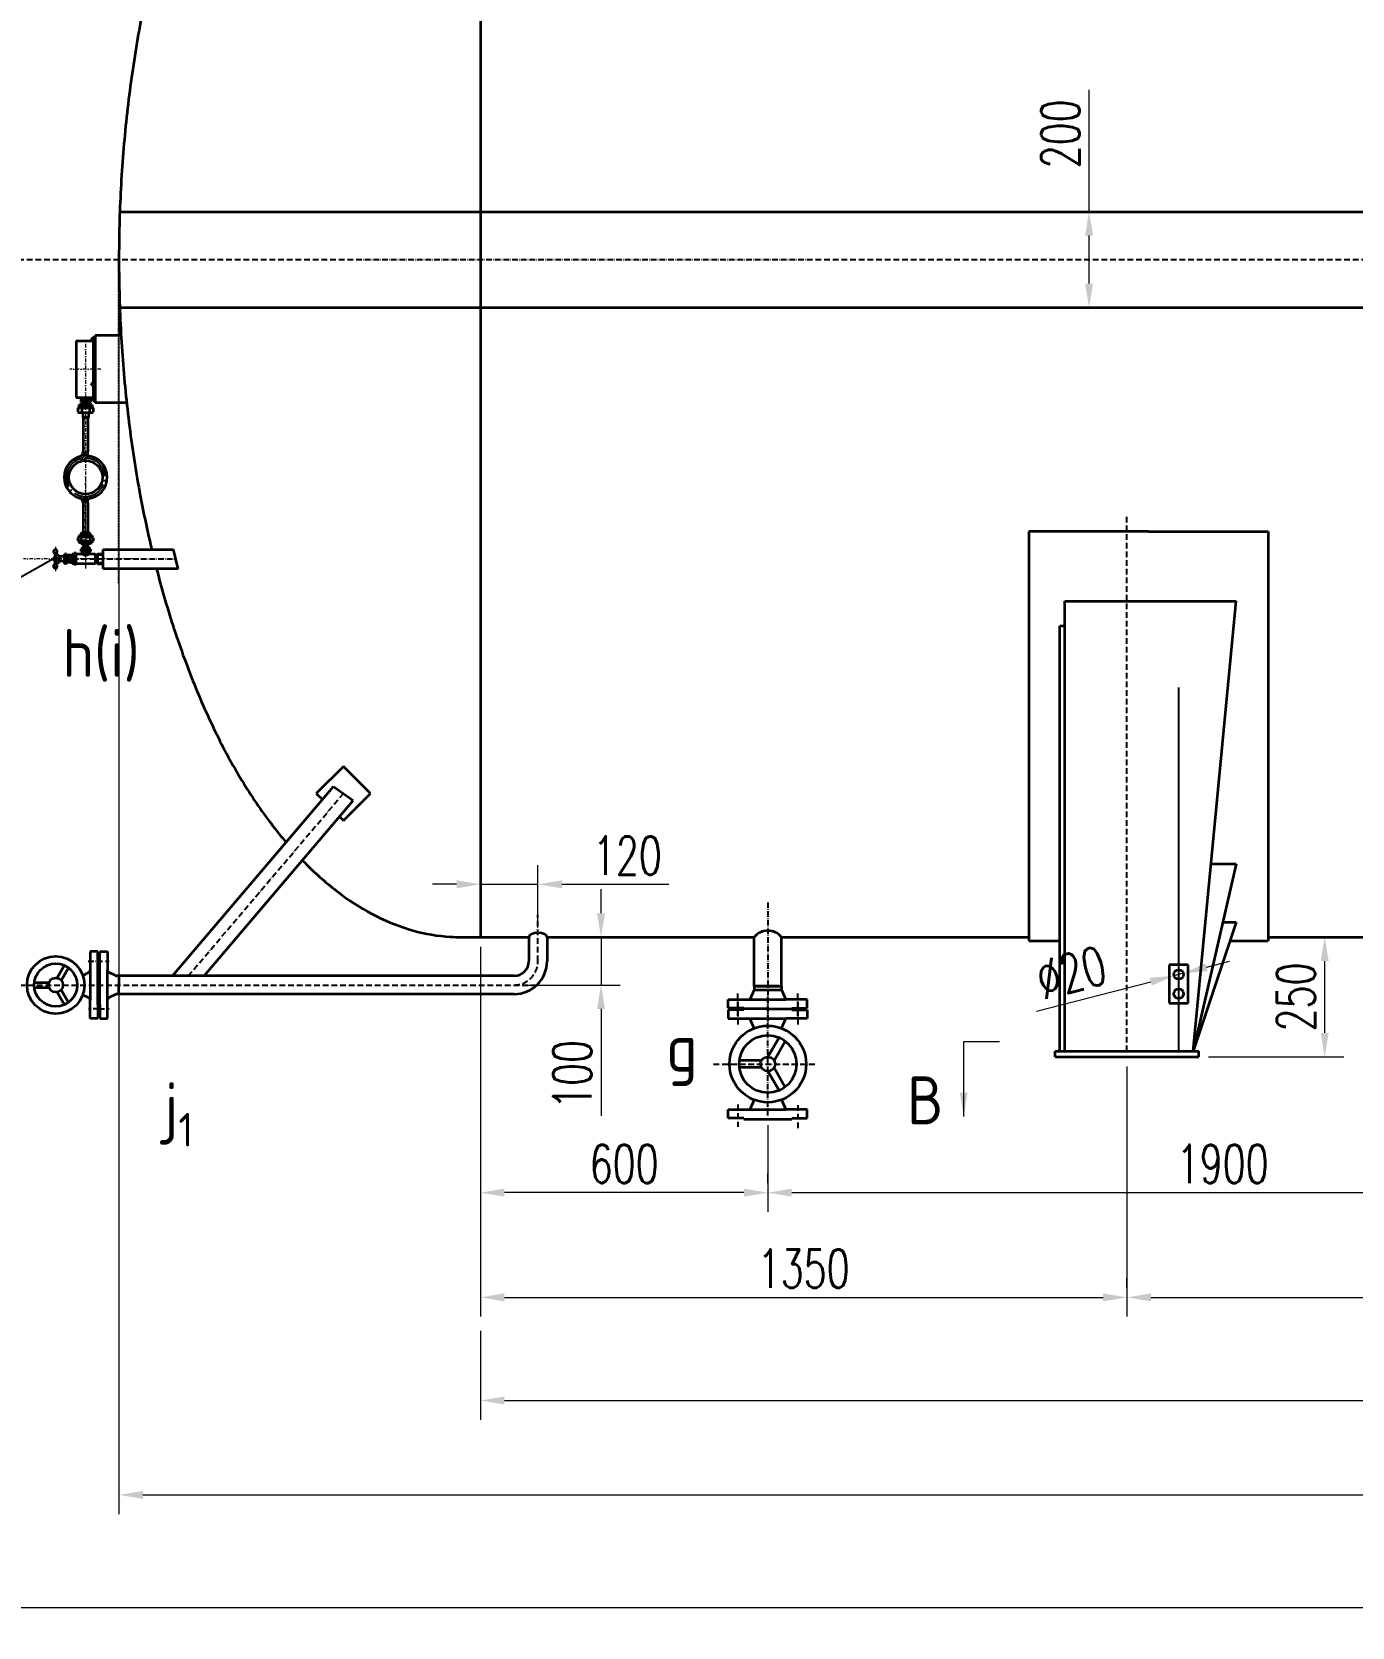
# Model space of a CAD drawing. Header units: millimetres. Extents: x 250587 to 267407, y 48545 to 60425.
# Drawn here: x 253053 to 255810, y 54187 to 57518 of the extents above; entities that cross this region are included whole.
import ezdxf

# ---------------------------------------------------------------- set-up
doc = ezdxf.new("R2010")
doc.units = ezdxf.units.MM
for name, pattern in [('3', [5, 2.5, -1.25, 0, -1.25]), ('ACAD_ISO04W100', [30, 24, -3, 0, -3]), ('ACAD_ISO10W100', [18, 12, -3, 0, -3]), ('DIVIDE', [1.25, 0.5, -0.25, 0, -0.25, 0, -0.25])]:
    doc.linetypes.add(name, pattern=pattern)
doc.layers.add('3', color=3, linetype='DIVIDE')
doc.layers.add('中心线', color=1, linetype='ACAD_ISO10W100', lineweight=15)
doc.styles.add('GW', font='isocp.shx', dxfattribs={"bigfont": 'gbcbig.shx'})
doc.styles.add('英文或数字', font='simplex.shx', dxfattribs={"width": 0.7, "bigfont": 'gbcbig.shx'})
doc.dimstyles.new('尺寸标注1.20', dxfattribs={"dimscale": 20, "dimtxt": 4, "dimasz": 2.5, "dimexe": 2, "dimexo": 1, "dimgap": 1, "dimtad": 1, "dimdec": 1, "dimdsep": 46, "dimtxsty": '英文或数字', "dimcen": 1, "dimclrd": 4, "dimclre": 3, "dimclrt": 2, "dimadec": 1, "dimazin": 2, "dimtfac": 1, "dimtdec": 1, "dimtmove": 0, "dimatfit": 3, "dimfxl": 0, "dimtolj": 1, "dimtzin": 0, "dimlwd": 15, "dimlwe": 15, "dimarcsym": 0})
doc.dimstyles.new('标注罐体-引标', dxfattribs={"dimtxt": 20, "dimasz": 25, "dimexe": 2, "dimexo": 0, "dimgap": 0.09, "dimtad": 1, "dimdec": 1, "dimdsep": 46, "dimtxsty": 'GW', "dimblk": 'NONE', "dimcen": 0, "dimclrd": 4, "dimclre": 3, "dimadec": 0, "dimazin": 2, "dimtfac": 1, "dimtdec": 1, "dimtofl": 0, "dimtmove": 0, "dimatfit": 3, "dimldrblk": 'NONE', "dimfxl": 0, "dimtolj": 1, "dimtzin": 0, "dimarcsym": 0})

# ---------------------------------------------------------------- blocks, each defined once
blk = doc.blocks.new('*D328')
at = {"color": 3, "lineweight": 15}
for p, q in [((253989.4, 55647.9), (253989.4, 55778.3)), ((254109.4, 55647.9), (254109.4, 55778.3))]:
    blk.add_line(p, q, dxfattribs=at)
at = {"color": 4, "lineweight": 15}
for p, q in [((253939.4, 55738.3), (253889.4, 55738.3)), ((253989.4, 55738.3), (254109.4, 55738.3)), ((254159.4, 55738.3), (254382.8, 55738.3))]:
    blk.add_line(p, q, dxfattribs=at)
at = {"color": 4}
for points in [[(253939.4, 55746.6), (253939.4, 55729.9), (253989.4, 55738.3)], [(254159.4, 55746.6), (254159.4, 55729.9), (254109.4, 55738.3)]]:
    blk.add_solid(points, dxfattribs=at)
at = {"layer": 'Defpoints', "color": 0}
for p in [(254109.4, 55738.3), (253989.4, 55627.9), (254109.4, 55627.9)]:
    blk.add_point(p, dxfattribs=at)
at = {"color": 2, "insert": (254296.1, 55798.3), "char_height": 80, "attachment_point": 5, "style": '英文或数字'}
blk.add_mtext('\\A1;120', dxfattribs=at)
blk = doc.blocks.new('*D329')
at = {"color": 4, "lineweight": 15}
for p, q in [((254241.1, 55677.9), (254241.1, 55727.9)), ((254241.1, 55627.9), (254241.1, 55527.9)), ((254241.1, 55477.9), (254241.1, 55254.5))]:
    blk.add_line(p, q, dxfattribs=at)
at = {"color": 3, "lineweight": 15}
for p, q in [((254148.4, 55627.9), (254281.1, 55627.9)), ((254079.4, 55527.9), (254281.1, 55527.9))]:
    blk.add_line(p, q, dxfattribs=at)
at = {"color": 4}
for points in [[(254232.8, 55677.9), (254249.5, 55677.9), (254241.1, 55627.9)], [(254232.8, 55477.9), (254249.5, 55477.9), (254241.1, 55527.9)]]:
    blk.add_solid(points, dxfattribs=at)
at = {"layer": 'Defpoints', "color": 0}
for p in [(254128.4, 55627.9), (254059.4, 55527.9), (254241.1, 55527.9)]:
    blk.add_point(p, dxfattribs=at)
at = {"color": 2, "insert": (254181.1, 55341.2), "char_height": 80, "attachment_point": 5, "rotation": 90, "style": '英文或数字'}
blk.add_mtext('\\A1;100', dxfattribs=at)
blk = doc.blocks.new('*D331')
at = {"color": 3, "lineweight": 15}
for p, q in [((253989.4, 55607.9), (253989.4, 55054.3)), ((254589.4, 55235.4), (254589.4, 55054.3))]:
    blk.add_line(p, q, dxfattribs=at)
at = {"color": 4, "lineweight": 15}
blk.add_line((254539.4, 55094.3), (254039.4, 55094.3), dxfattribs=at)
at = {"color": 4}
for points in [[(254039.4, 55102.7), (254039.4, 55086), (253989.4, 55094.3)], [(254539.4, 55102.7), (254539.4, 55086), (254589.4, 55094.3)]]:
    blk.add_solid(points, dxfattribs=at)
at = {"layer": 'Defpoints', "color": 0}
for p in [(253989.4, 55627.9), (254589.4, 55255.4), (253989.4, 55094.3)]:
    blk.add_point(p, dxfattribs=at)
at = {"color": 2, "insert": (254289.4, 55154.3), "char_height": 80, "attachment_point": 5, "style": '英文或数字'}
blk.add_mtext('\\A1;600', dxfattribs=at)
blk = doc.blocks.new('*D332')
at = {"color": 3, "lineweight": 15}
for p, q in [((256489.4, 55235.4), (256489.4, 55054.3)), ((254589.4, 55114.3), (254589.4, 55134.3))]:
    blk.add_line(p, q, dxfattribs=at)
at = {"color": 4, "lineweight": 15}
blk.add_line((254639.4, 55094.3), (256439.4, 55094.3), dxfattribs=at)
at = {"color": 4}
for points in [[(254639.4, 55102.7), (254639.4, 55086), (254589.4, 55094.3)], [(256439.4, 55102.7), (256439.4, 55086), (256489.4, 55094.3)]]:
    blk.add_solid(points, dxfattribs=at)
at = {"layer": 'Defpoints', "color": 0}
for p in [(256489.4, 55255.4), (254589.4, 55094.3), (256489.4, 55094.3)]:
    blk.add_point(p, dxfattribs=at)
at = {"color": 2, "insert": (255539.4, 55154.3), "char_height": 80, "attachment_point": 5, "style": '英文或数字'}
blk.add_mtext('\\A1;1900', dxfattribs=at)
blk = doc.blocks.new('*D335')
at = {"color": 3, "lineweight": 15}
for p, q in [((255339.4, 55357.9), (255339.4, 54835.6)), ((253989.4, 55074.3), (253989.4, 54835.6))]:
    blk.add_line(p, q, dxfattribs=at)
at = {"color": 4, "lineweight": 15}
blk.add_line((254039.4, 54875.6), (255289.4, 54875.6), dxfattribs=at)
at = {"color": 4}
for points in [[(254039.4, 54883.9), (254039.4, 54867.2), (253989.4, 54875.6)], [(255289.4, 54883.9), (255289.4, 54867.2), (255339.4, 54875.6)]]:
    blk.add_solid(points, dxfattribs=at)
at = {"layer": 'Defpoints', "color": 0}
for p in [(255339.4, 55377.9), (253989.4, 55094.3), (255339.4, 54875.6)]:
    blk.add_point(p, dxfattribs=at)
at = {"color": 2, "insert": (254664.4, 54935.6), "char_height": 80, "attachment_point": 5, "style": '英文或数字'}
blk.add_mtext('\\A1;1350', dxfattribs=at)
blk = doc.blocks.new('*D336')
at = {"color": 3, "lineweight": 15}
for p, q in [((259754.4, 55357.9), (259754.4, 54835.6)), ((255339.4, 54895.6), (255339.4, 54915.6))]:
    blk.add_line(p, q, dxfattribs=at)
at = {"color": 4, "lineweight": 15}
blk.add_line((255389.4, 54875.6), (259704.4, 54875.6), dxfattribs=at)
at = {"color": 4}
for points in [[(255389.4, 54883.9), (255389.4, 54867.2), (255339.4, 54875.6)], [(259704.4, 54883.9), (259704.4, 54867.2), (259754.4, 54875.6)]]:
    blk.add_solid(points, dxfattribs=at)
at = {"layer": 'Defpoints', "color": 0}
for p in [(259754.4, 55377.9), (255339.4, 54875.6), (259754.4, 54875.6)]:
    blk.add_point(p, dxfattribs=at)
at = {"color": 2, "insert": (257546.9, 54935.6), "char_height": 80, "attachment_point": 5, "style": '英文或数字'}
blk.add_mtext('\\A1;4415', dxfattribs=at)
blk = doc.blocks.new('*D337')
at = {"color": 3, "lineweight": 15}
for p, q in [((261104.4, 55607.9), (261104.4, 54620.2)), ((253989.4, 54805.6), (253989.4, 54620.2))]:
    blk.add_line(p, q, dxfattribs=at)
at = {"color": 4, "lineweight": 15}
blk.add_line((254039.4, 54660.2), (261054.4, 54660.2), dxfattribs=at)
at = {"color": 4}
for points in [[(254039.4, 54668.6), (254039.4, 54651.9), (253989.4, 54660.2)], [(261054.4, 54668.6), (261054.4, 54651.9), (261104.4, 54660.2)]]:
    blk.add_solid(points, dxfattribs=at)
at = {"layer": 'Defpoints', "color": 0}
for p in [(261104.4, 55627.9), (253989.4, 54825.6), (261104.4, 54660.2)]:
    blk.add_point(p, dxfattribs=at)
at = {"color": 2, "insert": (257546.9, 54720.2), "char_height": 80, "attachment_point": 5, "style": '英文或数字'}
blk.add_mtext('\\A1;7115', dxfattribs=at)
blk = doc.blocks.new('*D103')
at = {"color": 3, "lineweight": 15}
for p, q in [((253234.4, 57022.8), (253234.4, 54423)), ((261859.4, 57022.9), (261859.4, 54423))]:
    blk.add_line(p, q, dxfattribs=at)
at = {"color": 4, "lineweight": 15}
blk.add_line((253284.4, 54463), (261809.4, 54463), dxfattribs=at)
at = {"color": 4}
for points in [[(253284.4, 54471.3), (253284.4, 54454.7), (253234.4, 54463)], [(261809.4, 54471.3), (261809.4, 54454.7), (261859.4, 54463)]]:
    blk.add_solid(points, dxfattribs=at)
at = {"layer": 'Defpoints', "color": 0}
for p in [(253234.4, 57042.8), (261859.4, 57042.9), (261859.4, 54463)]:
    blk.add_point(p, dxfattribs=at)
at = {"color": 2, "insert": (257546.9, 54523), "char_height": 80, "attachment_point": 5, "style": '英文或数字'}
blk.add_mtext('\\A1;8625', dxfattribs=at)
blk = doc.blocks.new('*D104')
at = {"color": 3, "lineweight": 15}
for p, q in [((261859.4, 57022.9), (261859.4, 54187)), ((252852.4, 55407.9), (252852.4, 54187))]:
    blk.add_line(p, q, dxfattribs=at)
at = {"color": 4, "lineweight": 15}
blk.add_line((261809.4, 54227), (252902.4, 54227), dxfattribs=at)
at = {"color": 4}
for points in [[(252902.4, 54235.4), (252902.4, 54218.7), (252852.4, 54227)], [(261809.4, 54235.4), (261809.4, 54218.7), (261859.4, 54227)]]:
    blk.add_solid(points, dxfattribs=at)
at = {"layer": 'Defpoints', "color": 0}
for p in [(261859.4, 57042.9), (252852.4, 55427.9), (252852.4, 54227)]:
    blk.add_point(p, dxfattribs=at)
at = {"color": 2, "insert": (257355.9, 54287), "char_height": 80, "attachment_point": 5, "style": '英文或数字'}
blk.add_mtext('\\A1;~9027', dxfattribs=at)
blk = doc.blocks.new('*D339')
at = {"color": 3, "lineweight": 15}
for p, q in [((255718, 55627.9), (255792.4, 55627.9)), ((255509.4, 55377.9), (255792.4, 55377.9))]:
    blk.add_line(p, q, dxfattribs=at)
at = {"color": 4, "lineweight": 15}
blk.add_line((255752.4, 55427.9), (255752.4, 55577.9), dxfattribs=at)
at = {"color": 4}
for points in [[(255744, 55577.9), (255760.7, 55577.9), (255752.4, 55627.9)], [(255744, 55427.9), (255760.7, 55427.9), (255752.4, 55377.9)]]:
    blk.add_solid(points, dxfattribs=at)
at = {"layer": 'Defpoints', "color": 0}
for p in [(255698, 55627.9), (255752.4, 55627.9), (255489.4, 55377.9)]:
    blk.add_point(p, dxfattribs=at)
at = {"color": 2, "insert": (255692.4, 55502.9), "char_height": 80, "attachment_point": 5, "rotation": 90, "style": '英文或数字'}
blk.add_mtext('\\A1;250', dxfattribs=at)
blk = doc.blocks.new('*D105')
at = {"color": 4, "lineweight": 15}
for p, q in [((255260.3, 57142.9), (255260.3, 57397.4)), ((255260.3, 56992.9), (255260.3, 57092.9))]:
    blk.add_line(p, q, dxfattribs=at)
at = {"color": 3, "lineweight": 15}
for p, q in [((255333.5, 57142.9), (255220.3, 57142.9)), ((255333.5, 56942.9), (255220.3, 56942.9))]:
    blk.add_line(p, q, dxfattribs=at)
at = {"color": 4}
for points in [[(255252, 57092.9), (255268.7, 57092.9), (255260.3, 57142.9)], [(255252, 56992.9), (255268.7, 56992.9), (255260.3, 56942.9)]]:
    blk.add_solid(points, dxfattribs=at)
at = {"layer": 'Defpoints', "color": 0}
for p in [(255353.5, 57142.9), (255260.3, 56942.9), (255353.5, 56942.9)]:
    blk.add_point(p, dxfattribs=at)
at = {"color": 2, "insert": (255200.3, 57305.4), "char_height": 80, "attachment_point": 5, "rotation": 90, "style": '英文或数字'}
blk.add_mtext('\\A1;200', dxfattribs=at)
blk = doc.blocks.new('_None')
blk = doc.blocks.new('*D282')
at = {"color": 4, "lineweight": 15}
for p, q in [((255505.5, 55564.9), (255553.9, 55577.4)), ((255150.5, 55473.1), (255389.4, 55534.8)), ((255457.1, 55552.4), (255437.8, 55547.4))]:
    blk.add_line(p, q, dxfattribs=at)
at = {"color": 4}
for points in [[(255503.4, 55573), (255507.6, 55556.8), (255457.1, 55552.4)], [(255387.3, 55542.9), (255391.4, 55526.8), (255437.8, 55547.4)]]:
    blk.add_solid(points, dxfattribs=at)
at = {"layer": 'Defpoints', "color": 0}
for p in [(255437.8, 55547.4), (255457.1, 55552.4)]:
    blk.add_point(p, dxfattribs=at)
at = {"color": 2, "insert": (255223.3, 55553.9), "char_height": 80, "attachment_point": 5, "rotation": 14.5033, "style": '英文或数字'}
blk.add_mtext('\\A1;∅20', dxfattribs=at)

msp = doc.modelspace()

# ---------------------------------------------------------------- linework, layer by layer
at = {"lineweight": 35}
for p, q in [((253989.45, 58457.86), (253989.45, 55627.86)), ((253236.23, 57142.86), (256646.95, 57142.86)), ((253236.23, 56942.86), (256646.95, 56942.86)), ((253144.78, 56873.03), (253144.78, 56755.03)), ((253144.78, 56873.03), (253180.8, 56873.03)), ((253184.8, 56881.03), (253180.8, 56881.03)), ((253180.8, 56881.03), (253180.8, 56747.03)), ((253238.94, 56884.14), (253184.8, 56884.03)), ((253184.8, 56884.07), (253184.8, 56744.03)), ((253144.78, 56755.03), (253180.8, 56755.03)), ((253150.79, 56734.88), (253148.79, 56732.88)), ((253150.79, 56739.88), (253150.79, 56734.88)), ((253150.79, 56739.88), (253174.8, 56739.88)), ((253150.79, 56734.88), (253164.79, 56734.88)), ((253154.79, 56755.03), (253154.79, 56745.88)), ((253163.94, 56755.03), (253154.79, 56745.88)), ((253154.79, 56745.88), (253174.8, 56745.88)), ((253154.79, 56743.88), (253154.79, 56739.88)), ((253154.79, 56743.88), (253174.8, 56743.88)), ((253155.64, 56755.03), (253164.79, 56745.88)), ((253156.79, 56745.88), (253156.79, 56743.88)), ((253164.79, 56755.03), (253164.79, 56745.88)), ((253164.79, 56745.88), (253173.94, 56755.03)), ((253178.8, 56734.88), (253164.79, 56734.88)), ((253174.8, 56745.88), (253165.65, 56755.03)), ((253172.8, 56745.88), (253172.8, 56743.88)), ((253174.8, 56755.03), (253174.8, 56745.88)), ((253174.8, 56743.88), (253174.8, 56739.88)), ((253174.8, 56739.88), (253178.8, 56739.88)), ((253178.8, 56739.88), (253178.8, 56734.88)), ((253178.8, 56734.88), (253180.8, 56732.88)), ((253184.8, 56747.03), (253180.8, 56747.03)), ((253250.49, 56744.03), (253184.8, 56744.03)), ((253148.79, 56732.88), (253148.79, 56724.87)), ((253180.8, 56732.88), (253148.79, 56732.88)), ((253148.79, 56724.87), (253150.79, 56722.87)), ((253178.8, 56722.87), (253150.79, 56722.87)), ((253156.79, 56732.88), (253156.79, 56722.87)), ((253158.79, 56722.87), (253158.79, 56712.87)), ((253169.8, 56712.87), (253158.79, 56712.87)), ((253159.79, 56712.87), (253159.79, 56641.1)), ((253170.8, 56712.87), (253169.8, 56712.87)), ((253169.8, 56712.87), (253169.8, 56641.1)), ((253170.8, 56722.87), (253170.8, 56712.87)), ((253172.8, 56732.88), (253172.8, 56722.87)), ((253178.8, 56722.87), (253180.8, 56724.87)), ((253180.8, 56732.88), (253180.8, 56724.87)), ((253159.79, 56535.22), (253159.79, 56472.89)), ((253169.8, 56535.22), (253169.8, 56472.89)), ((253150.87, 56467.02), (253150.87, 56463.41)), ((253150.87, 56467.02), (253164.79, 56467.02)), ((253154.79, 56469.88), (253157.79, 56472.89)), ((253157.79, 56472.89), (253154.79, 56469.88)), ((253154.79, 56469.88), (253154.79, 56467.02)), ((253174.8, 56469.88), (253154.79, 56469.88)), ((253171.8, 56472.89), (253157.79, 56472.89)), ((253178.72, 56467.02), (253164.79, 56467.02)), ((253174.8, 56469.88), (253171.8, 56472.89)), ((253174.8, 56469.88), (253171.8, 56472.89)), ((253174.8, 56467.02), (253174.8, 56469.88)), ((253178.72, 56467.02), (253178.72, 56463.41)), ((255134.45, 56475.36), (255134.45, 55619.86)), ((255384.45, 56475.36), (255134.45, 56475.36)), ((255384.45, 56475.36), (255634.45, 56475.36)), ((255634.45, 56475.36), (255634.45, 55619.86)), ((253148.89, 56462.07), (253148.89, 56455.3)), ((253164.79, 56455.3), (253148.89, 56455.3)), ((253150.87, 56455.3), (253150.87, 56451.7)), ((253154.74, 56451.7), (253150.87, 56451.7)), ((253164.79, 56463.4), (253151.85, 56463.4)), ((253154.74, 56451.7), (253154.79, 56449.88)), ((253154.74, 56451.7), (253164.79, 56451.7)), ((253160.79, 56449.88), (253154.79, 56449.88)), ((253154.79, 56449.88), (253160.79, 56449.88)), ((253154.79, 56437.87), (253154.79, 56432.96)), ((253154.79, 56437.87), (253164.79, 56437.87)), ((253154.9, 56462.33), (253154.9, 56455.3)), ((253156.79, 56441.87), (253156.79, 56437.87)), ((253156.79, 56441.87), (253164.79, 56441.87)), ((253158.79, 56443.87), (253160.79, 56445.87)), ((253158.79, 56443.87), (253164.79, 56443.87)), ((253158.79, 56443.87), (253158.79, 56441.87)), ((253160.79, 56449.88), (253160.79, 56445.87)), ((253160.79, 56449.88), (253160.79, 56445.87)), ((253160.79, 56445.87), (253164.79, 56445.87)), ((253160.79, 56445.87), (253162.79, 56445.87)), ((253164.79, 56463.4), (253177.73, 56463.4)), ((253164.79, 56455.3), (253180.7, 56455.3)), ((253174.85, 56451.7), (253164.79, 56451.7)), ((253168.8, 56445.87), (253164.79, 56445.87)), ((253170.8, 56443.87), (253164.79, 56443.87)), ((253172.8, 56441.87), (253164.79, 56441.87)), ((253174.8, 56437.87), (253164.79, 56437.87)), ((253166.79, 56445.87), (253168.8, 56445.87)), ((253168.8, 56449.88), (253168.8, 56445.87)), ((253168.8, 56445.87), (253168.8, 56449.88)), ((253174.8, 56449.88), (253168.8, 56449.88)), ((253168.8, 56449.88), (253174.8, 56449.88)), ((253170.8, 56443.87), (253168.8, 56445.87)), ((253170.8, 56443.87), (253170.8, 56441.87)), ((253172.8, 56441.87), (253172.8, 56437.87)), ((253174.69, 56462.33), (253174.69, 56455.3)), ((253174.85, 56451.7), (253174.8, 56449.88)), ((253174.8, 56437.87), (253174.8, 56432.96)), ((253174.85, 56451.7), (253178.72, 56451.7)), ((253178.72, 56455.3), (253178.72, 56451.7)), ((253180.7, 56462.07), (253180.7, 56455.3)), ((253201.4, 56437.39), (253348.7, 56437.39)), ((253201.4, 56397.39), (253201.4, 56437.39)), ((253357.87, 56397.39), (253348.7, 56437.39)), ((253100.76, 56429.49), (253100.76, 56421.73)), ((253100.76, 56413.99), (253100.76, 56406.23)), ((253102.76, 56429.49), (253102.76, 56421.73)), ((253102.76, 56413.99), (253102.76, 56406.23)), ((253109.77, 56425.36), (253109.77, 56410.36)), ((253124.77, 56422.86), (253109.77, 56422.86)), ((253124.77, 56412.86), (253109.77, 56412.86)), ((253119.77, 56425.36), (253119.77, 56410.36)), ((253124.77, 56427.86), (253120.77, 56427.86)), ((253124.77, 56407.86), (253120.77, 56407.86)), ((253125.78, 56425.36), (253125.78, 56410.36)), ((253135.78, 56425.36), (253125.78, 56425.36)), ((253135.78, 56410.36), (253125.78, 56410.36)), ((253127.78, 56425.36), (253127.78, 56410.36)), ((253133.78, 56423.36), (253127.78, 56423.36)), ((253133.78, 56412.36), (253127.78, 56412.36)), ((253133.78, 56425.36), (253133.78, 56410.36)), ((253135.78, 56425.36), (253135.78, 56410.36)), ((253140.78, 56427.86), (253136.78, 56427.86)), ((253136.78, 56407.86), (253136.78, 56427.86)), ((253140.78, 56422.86), (253136.78, 56422.86)), ((253140.78, 56412.86), (253136.78, 56412.86)), ((253140.78, 56407.86), (253136.78, 56407.86)), ((253144.78, 56429.87), (253140.78, 56429.87)), ((253140.78, 56405.85), (253140.78, 56429.87)), ((253144.78, 56405.85), (253140.78, 56405.85)), ((253144.78, 56405.85), (253144.78, 56429.87)), ((253158.79, 56427.86), (253144.78, 56427.86)), ((253184.8, 56407.86), (253144.78, 56407.86)), ((253174.8, 56432.96), (253154.79, 56432.96)), ((253156.79, 56432.96), (253156.79, 56428.96)), ((253156.79, 56432.96), (253164.79, 56432.96)), ((253156.79, 56428.96), (253164.79, 56428.96)), ((253158.79, 56428.96), (253164.79, 56428.96)), ((253158.79, 56428.96), (253158.79, 56427.86)), ((253172.8, 56432.96), (253164.79, 56432.96)), ((253172.8, 56428.96), (253164.79, 56428.96)), ((253170.8, 56428.96), (253164.79, 56428.96)), ((253170.8, 56428.96), (253170.8, 56427.86)), ((253184.8, 56427.86), (253170.8, 56427.86)), ((253172.8, 56432.96), (253172.8, 56428.96)), ((253184.8, 56427.86), (253184.8, 56424.86)), ((253201.4, 56426.36), (253184.8, 56426.36)), ((253184.8, 56424.86), (253184.8, 56410.86)), ((253184.8, 56410.86), (253184.8, 56407.86)), ((253184.8, 56409.36), (253201.4, 56409.36)), ((253189.79, 56427.86), (253189.79, 56407.86)), ((253201.4, 56427.86), (253189.79, 56427.86)), ((253189.79, 56407.86), (253201.4, 56407.86)), ((253100.76, 56398.48), (253100.76, 56398.35)), ((253102.76, 56398.48), (253102.76, 56398.35)), ((253357.87, 56397.39), (253201.4, 56397.39)), ((255209.45, 55389.86), (255209.45, 56329.35)), ((255209.45, 56329.35), (255567.45, 56329.35)), ((255477.45, 55389.86), (255567.45, 56329.35)), ((255199.45, 55389.86), (255199.45, 56277.86)), ((255199.45, 56277.86), (255209.45, 56277.86)), ((253703.07, 55984.43), (253646.5, 55927.86)), ((253759.64, 55927.86), (253703.07, 55984.43)), ((253346.47, 55546.86), (253682.46, 55942.21)), ((253682.46, 55942.21), (253723.62, 55913.44)), ((253412.09, 55546.86), (253723.62, 55913.44)), ((253646.5, 55927.86), (253659.34, 55915.02)), ((253703.07, 55871.29), (253759.64, 55927.86)), ((253694.82, 55879.54), (253703.07, 55871.29)), ((255567.45, 55781.34), (255477.45, 55389.86)), ((255514.95, 55781.34), (255567.45, 55781.34)), ((255567.45, 55658.89), (255477.45, 55389.86)), ((255539.3, 55658.89), (255567.45, 55658.89)), ((253949.45, 55627.86), (253989.45, 55627.86)), ((253989.45, 55627.86), (254090.45, 55627.86)), ((254090.45, 55627.86), (254090.45, 55577.86)), ((254128.45, 55627.86), (254560.95, 55627.86)), ((254128.45, 55627.86), (254128.45, 55577.86)), ((254560.95, 55525.86), (254560.95, 55627.86)), ((254617.95, 55627.86), (255134.45, 55627.86)), ((254617.95, 55525.86), (254617.95, 55627.86)), ((255134.45, 55619.86), (255199.45, 55619.86)), ((255554.39, 55619.86), (255634.45, 55619.86)), ((255634.45, 55627.86), (256460.95, 55627.86)), ((253120.45, 55569.1), (253105.16, 55542.61)), ((253190.45, 55597.86), (253174.45, 55597.86)), ((253174.45, 55597.86), (253174.45, 55559.57)), ((253190.45, 55486.86), (253190.45, 55597.86)), ((253192.45, 55565.86), (253190.45, 55568.86)), ((253192.45, 55565.86), (253194.45, 55568.86)), ((253194.45, 55486.86), (253194.45, 55597.86)), ((253194.45, 55597.86), (253210.45, 55597.86)), ((253210.45, 55597.86), (253210.45, 55559.57)), ((255467.45, 55569.86), (255427.45, 55569.86)), ((255427.45, 55569.86), (255427.45, 55489.86)), ((255467.45, 55489.86), (255467.45, 55569.86)), ((253129.11, 55564.1), (253113.82, 55537.61)), ((253158.93, 55548.1), (253171.13, 55554.2)), ((253174.45, 55559.57), (253174.45, 55496.15)), ((253192.45, 55527.86), (253192.45, 55565.86)), ((253192.45, 55565.86), (253192.45, 55489.86)), ((253210.45, 55496.15), (253210.45, 55559.57)), ((253227.18, 55547.49), (253213.77, 55554.2)), ((253234.45, 55546.86), (253229.86, 55546.86)), ((254059.45, 55546.86), (253234.45, 55546.86)), ((253234.45, 55546.86), (253234.45, 55527.86)), ((253057.73, 55532.86), (253088.31, 55532.86)), ((253057.73, 55522.86), (253088.31, 55522.86)), ((253120.48, 55486.63), (253105.19, 55513.11)), ((253129.14, 55491.63), (253113.85, 55518.11)), ((253158.93, 55507.62), (253171.13, 55501.52)), ((253192.45, 55527.86), (253192.45, 55489.86)), ((253227.18, 55508.23), (253213.77, 55501.52)), ((253234.45, 55508.86), (253229.86, 55508.86)), ((253234.45, 55508.86), (253234.45, 55527.86)), ((254059.45, 55508.86), (253234.45, 55508.86)), ((254560.95, 55517.86), (254551.95, 55497.86)), ((254589.45, 55525.86), (254560.95, 55525.86)), ((254560.95, 55525.86), (254560.95, 55517.86)), ((254560.95, 55517.86), (254617.95, 55517.86)), ((254565.95, 55525.86), (254589.45, 55525.86)), ((254612.95, 55525.86), (254589.45, 55525.86)), ((254589.45, 55525.86), (254617.95, 55525.86)), ((254617.95, 55525.86), (254617.95, 55517.86)), ((254617.95, 55517.86), (254626.95, 55497.86)), ((253174.45, 55457.86), (253174.45, 55496.15)), ((253192.45, 55489.86), (253190.45, 55486.86)), ((253190.45, 55486.86), (253190.45, 55457.86)), ((253192.45, 55489.86), (253194.45, 55486.86)), ((253194.45, 55486.86), (253194.45, 55457.86)), ((253210.45, 55457.86), (253210.45, 55496.15)), ((254506.95, 55479.86), (254506.95, 55497.86)), ((254506.95, 55497.86), (254626.95, 55497.86)), ((254539.45, 55479.86), (254506.95, 55479.86)), ((254539.45, 55475.86), (254506.95, 55475.86)), ((254506.95, 55475.86), (254506.95, 55457.86)), ((254539.45, 55477.86), (254539.45, 55479.86)), ((254589.45, 55477.86), (254539.45, 55477.86)), ((254589.45, 55477.86), (254539.45, 55477.86)), ((254589.45, 55477.86), (254539.45, 55477.86)), ((254539.45, 55477.86), (254539.45, 55475.86)), ((254589.45, 55477.86), (254539.45, 55477.86)), ((254589.45, 55477.86), (254639.45, 55477.86)), ((254589.45, 55477.86), (254639.45, 55477.86)), ((254589.45, 55477.86), (254639.45, 55477.86)), ((254589.45, 55477.86), (254639.45, 55477.86)), ((254671.95, 55497.86), (254626.95, 55497.86)), ((254639.45, 55477.86), (254639.45, 55479.86)), ((254639.45, 55479.86), (254671.95, 55479.86)), ((254639.45, 55477.86), (254639.45, 55475.86)), ((254639.45, 55475.86), (254671.95, 55475.86)), ((254671.95, 55479.86), (254671.95, 55497.86)), ((254671.95, 55475.86), (254671.95, 55457.86)), ((255427.45, 55489.86), (255467.45, 55489.86)), ((253190.45, 55457.86), (253174.45, 55457.86)), ((253194.45, 55457.86), (253210.45, 55457.86)), ((254506.95, 55457.86), (254626.95, 55457.86)), ((254561.04, 55437.65), (254551.95, 55457.86)), ((254617.85, 55437.65), (254626.95, 55457.86)), ((254671.95, 55457.86), (254626.95, 55457.86)), ((254589.45, 55377.86), (254612.85, 55418.39)), ((254602.44, 55370.36), (254625.84, 55410.89)), ((254576.46, 55370.36), (254529.66, 55370.36)), ((255189.45, 55377.86), (255189.45, 55389.86)), ((255189.45, 55389.86), (255489.45, 55389.86)), ((255189.45, 55377.86), (255489.45, 55377.86)), ((255489.45, 55377.86), (255489.45, 55389.86)), ((254576.46, 55355.36), (254529.66, 55355.36)), ((254589.45, 55347.86), (254612.85, 55307.33)), ((254602.44, 55355.36), (254625.84, 55314.83)), ((254506.95, 55249.86), (254506.95, 55267.86)), ((254506.95, 55267.86), (254626.95, 55267.86)), ((254561.04, 55288.07), (254551.95, 55267.86)), ((254617.85, 55288.07), (254626.95, 55267.86)), ((254671.95, 55267.86), (254626.95, 55267.86)), ((254671.95, 55249.86), (254671.95, 55267.86)), ((254539.45, 55249.86), (254506.95, 55249.86)), ((254539.45, 55247.86), (254539.45, 55249.86)), ((254539.45, 55247.86), (254639.45, 55247.86)), ((254639.45, 55247.86), (254639.45, 55249.86)), ((254639.45, 55249.86), (254671.95, 55249.86))]:
    msp.add_line(p, q, dxfattribs=at)
at = {"color": 1, "linetype": 'ACAD_ISO10W100'}
for p, q in [((252806.59, 57042.86), (256646.95, 57042.86)), ((255339.45, 55389.86), (255339.45, 56506.8)), ((253119.35, 56417.86), (253282.69, 56417.86)), ((253280.07, 56417.86), (253354.76, 56417.86)), ((253379.28, 55546.86), (253703.07, 55927.86)), ((254109.45, 55577.86), (254109.45, 55674.53)), ((254589.45, 55700.34), (254589.45, 55446.86)), ((253170.14, 55577.86), (253214.12, 55577.86)), ((252845.51, 55527.86), (254110.45, 55527.86)), ((254526.95, 55463.43), (254526.95, 55510.03)), ((254589.45, 55255.38), (254589.45, 55508.86)), ((254651.95, 55463.43), (254651.95, 55510.03)), ((253192.45, 55477.86), (253170.78, 55477.86)), ((253192.45, 55477.86), (253214.12, 55477.86)), ((254526.95, 55492.29), (254526.95, 55445.69)), ((254651.95, 55492.29), (254651.95, 55445.69)), ((254476.2, 55362.86), (254687.81, 55362.86)), ((254526.95, 55278.37), (254526.95, 55231.77)), ((254651.95, 55277.15), (254651.95, 55223.22))]:
    msp.add_line(p, q, dxfattribs=at)
for p, q in [((253180.8, 56785.27), (253180.8, 56785.27)), ((253180.8, 56785.27), (253180.8, 56785.27)), ((255447.45, 55389.86), (255447.45, 56149.28))]:
    msp.add_line(p, q)
at = {"color": 0}
msp.add_line((253169.8, 56553.92), (253159.79, 56553.92), dxfattribs=at)
at = {"lineweight": 35}
for centre, radius in [((253164.79, 56588.16), 35.02), ((253102.45, 55527.86), 60), ((253102.45, 55527.86), 45), ((253102.45, 55527.86), 15), ((255447.45, 55549.86), 10), ((255447.45, 55509.86), 10), ((254589.45, 55362.86), 80), ((254589.45, 55362.86), 60), ((254589.45, 55362.86), 15)]:
    msp.add_circle(centre, radius, dxfattribs=at)
for centre, radius, start, end in [((253180.8, 56877.03), 3, 90, 270), ((253180.8, 56782.53), 3, 90, 270), ((253149.79, 56641.1), 10, 285.82662, 0), ((253149.79, 56641.1), 20.01, 285.82662, 0), ((253164.79, 56588.16), 45.02, 105.82662, 85.77664), ((253149.79, 56535.22), 10, 0, 74.17338), ((253149.79, 56535.22), 20.01, 0, 23.69458), ((253101.76, 56433.37), 4, 284.47751, 255.52249), ((253152.02, 56459.03), 4.37, 48.63954, 135.69346), ((253165.73, 56408.25), 55.13, 90.9685, 101.32601), ((253163.86, 56408.25), 55.13, 78.67399, 89.0315), ((253177.57, 56459.03), 4.37, 44.30654, 131.36046), ((253101.76, 56417.86), 4, 104.47751, 255.52249), ((253101.76, 56402.35), 4, 104.47751, 75.52249), ((253110.91, 56435.3), 10, 215.50482, 263.45021), ((253101.76, 56417.86), 4, 284.47751, 75.52249), ((253110.91, 56400.42), 10, 96.54979, 144.49518), ((253123.4, 56425.36), 3.63, 136.39718, 223.60282), ((253132.78, 56417.86), 13.01, 157.38014, 202.61986), ((253123.4, 56410.36), 3.63, 136.39718, 223.60282), ((253122.15, 56425.36), 3.63, 316.39718, 43.60282), ((253112.77, 56417.86), 13.01, 337.38014, 22.61986), ((253122.15, 56410.36), 3.63, 316.39718, 43.60282), ((253139.41, 56425.36), 3.63, 136.39718, 223.60282), ((253148.79, 56417.86), 13.01, 157.38014, 202.61986), ((253139.41, 56410.36), 3.63, 136.39718, 223.60282), ((253164.79, 56435.87), 10, 233.1301, 306.8699), ((254589.45, 55604.79), 36.66, 38.98524, 141.01476), ((254059.45, 55577.86), 31, 270, 0), ((254059.45, 55577.86), 69, 270, 0), ((253168.45, 55559.57), 6, 296.56505, 0), ((253216.45, 55559.57), 6, 180, 243.43495), ((253229.86, 55552.86), 6, 243.43495, 270), ((253168.45, 55496.15), 6, 0, 63.43495), ((253216.45, 55496.15), 6, 116.56505, 180), ((253229.86, 55502.86), 6, 90, 116.56505)]:
    msp.add_arc(centre, radius, start, end, dxfattribs=at)
at = {"color": 0}
for centre, start, end in [((253149.79, 56641.1), 285.82662, 0), ((253149.79, 56535.22), 0, 32.11172)]:
    msp.add_arc(centre, 15.01, start, end, dxfattribs=at)
at = {"linetype": 'ACAD_ISO04W100', "ltscale": 3}
msp.add_arc((253164.79, 56588.16), 40.02, 105.82662, 89.61299, dxfattribs=at)
at = {"color": 1, "linetype": 'ACAD_ISO10W100'}
msp.add_arc((254059.45, 55577.86), 50, 270, 0, dxfattribs=at)
at = {"lineweight": 35}
msp.add_ellipse((254109.45, 55627.86), major_axis=(-19, 0), ratio=0.4736842, start_param=3.1415927, end_param=6.2831853, dxfattribs=at)
for points, knots in [([(253949.45, 58457.86), (253932.4, 58457.86), (253915.35, 58456.66), (253881.36, 58451.89), (253864.43, 58448.32), (253830.78, 58438.83), (253814.06, 58432.91), (253772.12, 58415.01), (253747.11, 58401.48), (253698.11, 58369.27), (253674.11, 58350.58), (253627.4, 58308.29), (253604.67, 58284.7), (253560.71, 58232.89), (253539.46, 58204.68), (253498.68, 58143.97), (253479.13, 58111.47), (253441.94, 58042.56), (253424.29, 58006.14), (253391.07, 57929.8), (253375.5, 57889.88), (253346.6, 57806.97), (253333.27, 57764), (253309.01, 57675.47), (253298.07, 57629.92), (253278.71, 57536.77), (253270.29, 57489.16), (253256.03, 57392.45), (253250.21, 57343.33), (253241.23, 57244.15), (253238.07, 57194.08), (253234.45, 57093.56), (253234, 57043.11), (253235.79, 56942.39), (253238.04, 56892.13), (253245.22, 56792.37), (253250.16, 56742.87), (253262.65, 56645.2), (253270.21, 56597.03), (253286.16, 56511.67), (253294.12, 56474.16), (253302.87, 56437.39)], [0, 0, 0, 0, 0.0700667, 0.0700667, 0.1401334, 0.1401334, 0.2102001, 0.2102001, 0.3176006, 0.3176006, 0.425001, 0.425001, 0.5324015, 0.5324015, 0.6398019, 0.6398019, 0.7472024, 0.7472024, 0.8546028, 0.8546028, 0.9620033, 0.9620033, 1.0694037, 1.0694037, 1.1768041, 1.1768041, 1.2842046, 1.2842046, 1.391605, 1.391605, 1.4990055, 1.4990055, 1.6064059, 1.6064059, 1.7138064, 1.7138064, 1.8212068, 1.8212068, 1.9286073, 1.9286073, 2.0152833, 2.0152833, 2.0152833, 2.0152833]), ([(253312.79, 56397.39), (253323.18, 56357.11), (253334.54, 56317.82), (253360.51, 56237.24), (253375.35, 56196.24), (253407.15, 56117.59), (253424.12, 56079.94), (253460.02, 56008.43), (253478.94, 55974.57), (253518.56, 55911.02), (253539.26, 55881.32), (253568.25, 55844.27), (253575.87, 55834.93), (253583.59, 55825.87)], [2.04695977, 2.04695977, 2.04695977, 2.04695977, 2.14340815, 2.14340815, 2.25080859, 2.25080859, 2.35820904, 2.35820904, 2.46560948, 2.46560948, 2.57300993, 2.57300993, 2.61065173, 2.61065173, 2.61065173, 2.61065173]), ([(253617.46, 55788.52), (253620.75, 55785.13), (253624.05, 55781.78), (253650.29, 55755.7), (253673.88, 55735.33), (253722.17, 55699.66), (253746.86, 55684.37), (253797.1, 55659.1), (253822.64, 55649.13), (253874.23, 55634.7), (253900.28, 55630.24), (253934.08, 55628.1), (253941.76, 55627.86), (253949.45, 55627.86)], [2.66486891, 2.66486891, 2.66486891, 2.66486891, 2.68041037, 2.68041037, 2.78781082, 2.78781082, 2.89521126, 2.89521126, 3.00261171, 3.00261171, 3.11001215, 3.11001215, 3.14159265, 3.14159265, 3.14159265, 3.14159265])]:
    msp.add_open_spline(points, degree=3, knots=knots, dxfattribs=at)
at = {"layer": '3', "color": 6, "linetype": 'DIVIDE', "ltscale": 0.3}
msp.add_line((253234.45, 56365.54), (253234.45, 57058.33), dxfattribs=at)
at = {"layer": '中心线', "color": 1, "linetype": '3', "lineweight": 15, "ltscale": 3}
for p, q in [((253164.79, 56866.72), (253164.79, 56743.87)), ((253174.57, 56877.03), (253188.73, 56877.03)), ((253196.82, 56814.03), (253132.07, 56814.03)), ((253174.57, 56782.53), (253188.73, 56782.53)), ((253164.79, 56751.59), (253164.79, 56397.97)), ((253164.79, 56587.1), (253164.79, 56403.53)), ((253101.76, 56443.37), (253101.76, 56392.35)), ((253266.28, 56417.86), (253035.19, 56417.86))]:
    msp.add_line(p, q, dxfattribs=at)

# ---------------------------------------------------------------- texts
at = {"char_height": 100, "width": 103.7935, "attachment_point": 1, "style": 'GW'}
for s, insert in [('{\\C2;h(i)}', (253116.07, 56271.24)), ('{\\C2;g}', (254377.17, 55447.25)), ('{\\C2;B}', (254880.05, 55337.14)), ('\\A1;{\\C2;j\\H0.7x;\\S^ 1;}', (253329.94, 55324.68))]:
    msp.add_mtext(s, dxfattribs=dict(at, insert=insert))

# ---------------------------------------------------------------- dimensions: what is measured, and where the dimension line sits
dim = msp.add_linear_dim(base=(255260.32, 56942.86), p1=(255353.51, 57142.86), p2=(255353.51, 56942.86), angle=90, dimstyle='尺寸标注1.20')
dim.commit()
dim.dimension.update_dxf_attribs({"geometry": '*D105', "text_midpoint": (255260.32, 57305.36), "dimtype": 160})
dim = msp.add_linear_dim(base=(252852.45, 54227.02), p1=(261859.45, 57042.85), p2=(252852.45, 55427.86), text='~9027', dimstyle='尺寸标注1.20')
dim.commit()
dim.dimension.update_dxf_attribs({"geometry": '*D104', "text_midpoint": (257355.95, 54287.02)})
for base, p1, p2, picture, middle in [((261859.45, 54463.01), (253234.45, 57042.84), (261859.45, 57042.85), '*D103', (257546.95, 54523.01)), ((254109.45, 55738.27), (253989.45, 55627.86), (254109.45, 55627.86), '*D328', (254296.11, 55798.27)), ((253989.45, 55094.32), (254589.45, 55255.38), (253989.45, 55627.86), '*D331', (254289.45, 55154.32)), ((261104.45, 54660.25), (253989.45, 54825.56), (261104.45, 55627.86), '*D337', (257546.95, 54720.25)), ((255339.45, 54875.56), (253989.45, 55094.32), (255339.45, 55377.86), '*D335', (254664.45, 54935.56)), ((259754.45, 54875.56), (255339.45, 54875.56), (259754.45, 55377.86), '*D336', (257546.95, 54935.56)), ((256489.45, 55094.32), (254589.45, 55094.32), (256489.45, 55255.38), '*D332', (255539.45, 55154.32))]:
    dim = msp.add_linear_dim(base=base, p1=p1, p2=p2, dimstyle='尺寸标注1.20')
    dim.commit()
    dim.dimension.update_dxf_attribs({"geometry": picture, "text_midpoint": middle})
for base, p1, p2, picture, middle in [((254241.13, 55527.86), (254128.45, 55627.86), (254059.45, 55527.86), '*D329', (254181.13, 55341.19)), ((255752.37, 55627.86), (255489.45, 55377.86), (255698.03, 55627.86), '*D339', (255692.37, 55502.86))]:
    dim = msp.add_linear_dim(base=base, p1=p1, p2=p2, angle=90, dimstyle='尺寸标注1.20')
    dim.commit()
    dim.dimension.update_dxf_attribs({"geometry": picture, "text_midpoint": middle})
dim = msp.add_diameter_dim_2p(p1=(255457.13, 55552.36), p2=(255437.77, 55547.36), dimstyle='尺寸标注1.20')
dim.commit()
dim.dimension.update_dxf_attribs({"geometry": '*D282', "text_midpoint": (255238.32, 55495.76), "dimtype": 163})

# ---------------------------------------------------------------- leaders
for points, dimstyle, override in [([(253097.76, 56417.86), (251888.86, 55737.17), (251688.86, 55737.17)], '标注罐体-引标', {"dimgap": 0.09, "dimtad": 0}), ([(254998.45, 55253.17), (254998.45, 55409.95), (255073.25, 55409.95)], '尺寸标注1.20', {"dimgap": 1, "dimtad": 0})]:
    msp.add_leader(points, dimstyle=dimstyle, override=override)

doc.saveas('drawing.dxf')
